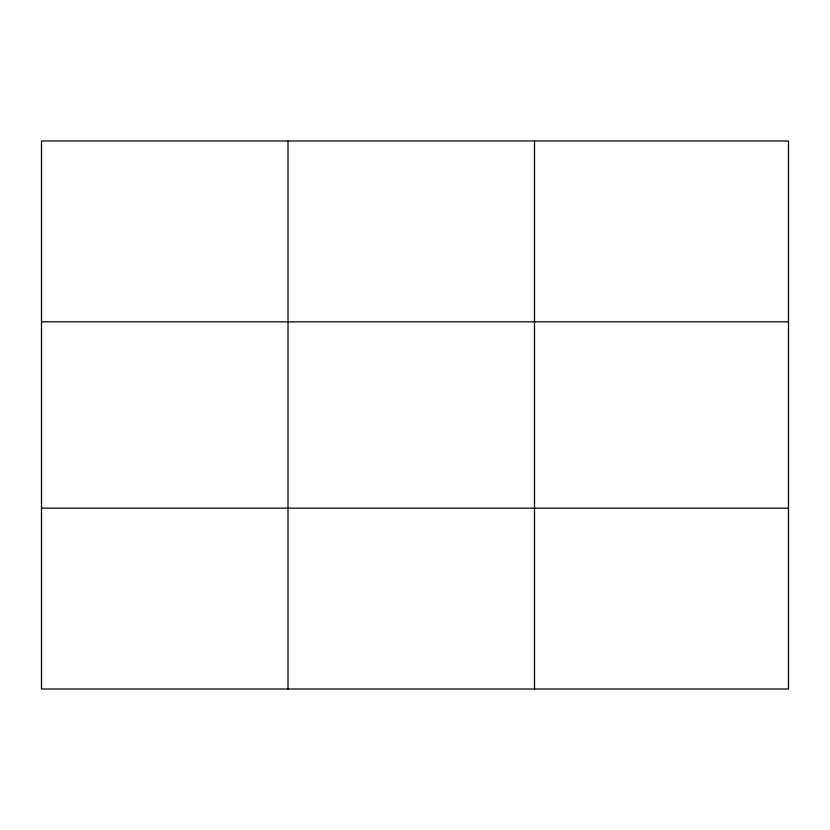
<?xml version="1.0" encoding="UTF-8"?>
<svg xmlns="http://www.w3.org/2000/svg" width="830" height="830" viewBox="0 0 830 830"><rect width="100%" height="100%" fill="white"/><g stroke="black" fill="none" stroke-linecap="round" stroke-linejoin="round"><path stroke-width="1.25" d="M288.01 140.986L288.01 689.014M534.52 140.986L534.52 689.014M41.5 321.833L788.5 321.833M41.5 508.168L788.5 508.168M788.5 666.407L788.5 689.014L41.5 689.014L41.5 140.986L788.5 140.986L788.5 666.407"/></g></svg>
